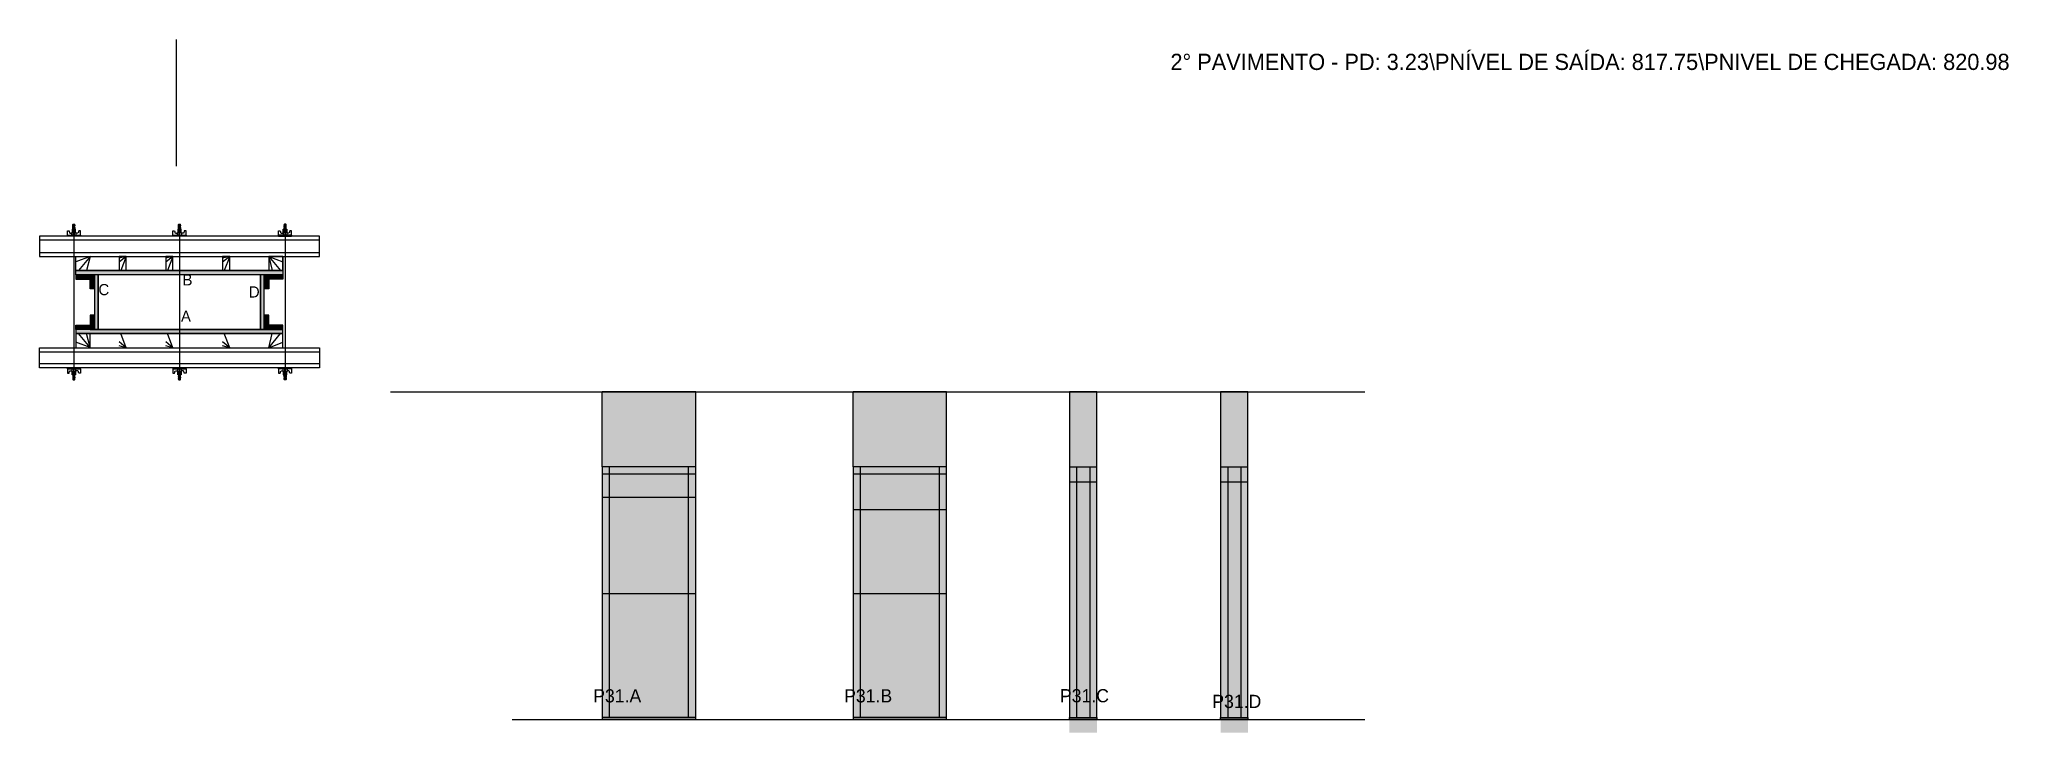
# Model space of a CAD drawing. Header units: metres. Extents: x 6666 to 8606, y 2779 to 3463.
import ezdxf

# ---------------------------------------------------------------- set-up
doc = ezdxf.new("R2010")
doc.units = ezdxf.units.M
for name, color, linetype in [('CHAPA', 7, 'Continuous'), ('COTA', 7, 'Continuous'), ('Hachura', 7, 'Continuous'), ('Madeira', 7, 'Continuous'), ('NOMENCLATURA', 7, 'Continuous'), ('Nível', 7, 'Continuous'), ('Painéis', 7, 'Continuous'), ('Perfil Metálico', 7, 'Continuous'), ('SARR_2.2x7', 7, 'Continuous'), ('SARRAFO', 7, 'Continuous'), ('Texto Seção', 7, 'Continuous'), ('TEXTO_GERAL', 7, 'Continuous')]:
    doc.layers.add(name, color=color, linetype=linetype)

msp = doc.modelspace()

# ---------------------------------------------------------------- hatches: boundary and pattern name
at = {"layer": 'COTA'}
h = msp.add_hatch(color=7, dxfattribs=at)
h.dxf.hatch_style = 1
h.paths.add_polyline_path([(7220.5, 3041.3), (7312.5, 3041.3), (7312.5, 3041.3), (7312.5, 3115.3), (7312.5, 3115.3), (7220.5, 3115.3), (7220.5, 3115.3), (7220.5, 3041.3)])
h = msp.add_hatch(color=7, dxfattribs=at)
h.dxf.hatch_style = 1
h.paths.add_polyline_path([(7467.7, 3041.3), (7559.7, 3041.3), (7559.7, 3041.3), (7559.7, 3115.3), (7559.7, 3115.3), (7467.7, 3115.3), (7467.7, 3115.3), (7467.7, 3041.3)])
h = msp.add_hatch(color=7, dxfattribs=at)
h.dxf.hatch_style = 1
h.paths.add_polyline_path([(7680.7, 3041.3), (7707.7, 3041.3), (7707.7, 3041.3), (7707.7, 3115.3), (7707.7, 3115.3), (7680.7, 3115.3), (7680.7, 3115.3), (7680.7, 3041.3)])
h = msp.add_hatch(color=7, dxfattribs=at)
h.dxf.hatch_style = 1
h.paths.add_polyline_path([(7856.6, 3115.3), (7829.6, 3115.3), (7829.6, 3115.3), (7829.6, 3041.3), (7829.6, 3041.3), (7856.6, 3041.3), (7856.6, 3041.3), (7856.6, 3115.3)])
at = {"layer": 'Hachura'}
h = msp.add_hatch(color=7, dxfattribs=at)
h.dxf.hatch_style = 1
h.paths.add_polyline_path([(6701.9, 3230.9), (6701.9, 3234.9), (6701.9, 3234.9), (6905.9, 3234.9), (6905.9, 3234.9), (6905.9, 3230.9), (6905.9, 3230.9), (6701.9, 3230.9)])
h = msp.add_hatch(color=7, dxfattribs=at)
h.dxf.hatch_style = 1
h.paths.add_polyline_path([(6701.9, 3230.9), (6701.9, 3234.9), (6701.9, 3234.9), (6905.9, 3234.9), (6905.9, 3234.9), (6905.9, 3230.9), (6905.9, 3230.9), (6701.9, 3230.9)])
h = msp.add_hatch(color=7, dxfattribs=at)
h.dxf.hatch_style = 1
h.paths.add_polyline_path([(6715.9, 3230.9), (6715.9, 3226.5), (6715.9, 3226.5), (6701.9, 3226.5), (6701.9, 3226.5), (6701.9, 3230.9), (6701.9, 3230.9), (6715.9, 3230.9)])
h = msp.add_hatch(color=7, dxfattribs=at)
h.dxf.hatch_style = 1
h.paths.add_polyline_path([(6720.3, 3230.9), (6715.9, 3230.9), (6715.9, 3230.9), (6715.9, 3216.9), (6715.9, 3216.9), (6720.3, 3216.9), (6720.3, 3216.9), (6720.3, 3230.9)])
h = msp.add_hatch(color=7, dxfattribs=at)
h.dxf.hatch_style = 1
h.paths.add_polyline_path([(6723.9, 3230.9), (6720.3, 3230.9), (6720.3, 3230.9), (6720.3, 3176.9), (6720.3, 3176.9), (6723.9, 3176.9), (6723.9, 3176.9), (6723.9, 3230.9)])
h = msp.add_hatch(color=7, dxfattribs=at)
h.dxf.hatch_style = 1
h.paths.add_polyline_path([(6723.9, 3230.9), (6720.3, 3230.9), (6720.3, 3230.9), (6720.3, 3176.9), (6720.3, 3176.9), (6723.9, 3176.9), (6723.9, 3176.9), (6723.9, 3230.9)])
h = msp.add_hatch(color=7, dxfattribs=at)
h.dxf.hatch_style = 1
h.paths.add_polyline_path([(6887.5, 3230.9), (6883.9, 3230.9), (6883.9, 3230.9), (6883.9, 3176.9), (6883.9, 3176.9), (6887.5, 3176.9), (6887.5, 3176.9), (6887.5, 3230.9)])
h = msp.add_hatch(color=7, dxfattribs=at)
h.dxf.hatch_style = 1
h.paths.add_polyline_path([(6887.5, 3230.9), (6883.9, 3230.9), (6883.9, 3230.9), (6883.9, 3176.9), (6883.9, 3176.9), (6887.5, 3176.9), (6887.5, 3176.9), (6887.5, 3230.9)])
h = msp.add_hatch(color=7, dxfattribs=at)
h.dxf.hatch_style = 1
h.paths.add_polyline_path([(6891.9, 3230.9), (6887.5, 3230.9), (6887.5, 3230.9), (6887.5, 3216.9), (6887.5, 3216.9), (6891.9, 3216.9), (6891.9, 3216.9), (6891.9, 3230.9)])
h = msp.add_hatch(color=7, dxfattribs=at)
h.dxf.hatch_style = 1
h.paths.add_polyline_path([(6891.9, 3230.9), (6891.9, 3226.5), (6891.9, 3226.5), (6905.9, 3226.5), (6905.9, 3226.5), (6905.9, 3230.9), (6905.9, 3230.9), (6891.9, 3230.9)])
h = msp.add_hatch(color=7, dxfattribs=at)
h.dxf.hatch_style = 1
h.paths.add_polyline_path([(6720.3, 3176.9), (6715.9, 3176.9), (6715.9, 3176.9), (6715.9, 3190.9), (6715.9, 3190.9), (6720.3, 3190.9), (6720.3, 3190.9), (6720.3, 3176.9)])
h = msp.add_hatch(color=7, dxfattribs=at)
h.dxf.hatch_style = 1
h.paths.add_polyline_path([(6891.9, 3176.9), (6887.5, 3176.9), (6887.5, 3176.9), (6887.5, 3190.9), (6887.5, 3190.9), (6891.9, 3190.9), (6891.9, 3190.9), (6891.9, 3176.9)])
h = msp.add_hatch(color=7, dxfattribs=at)
h.dxf.hatch_style = 1
h.paths.add_polyline_path([(6715.9, 3176.9), (6715.9, 3181.3), (6715.9, 3181.3), (6701.9, 3181.3), (6701.9, 3181.3), (6701.9, 3176.9), (6701.9, 3176.9), (6715.9, 3176.9)])
h = msp.add_hatch(color=7, dxfattribs=at)
h.dxf.hatch_style = 1
h.paths.add_polyline_path([(6701.9, 3176.9), (6701.9, 3172.9), (6701.9, 3172.9), (6905.9, 3172.9), (6905.9, 3172.9), (6905.9, 3176.9), (6905.9, 3176.9), (6701.9, 3176.9)])
h = msp.add_hatch(color=7, dxfattribs=at)
h.dxf.hatch_style = 1
h.paths.add_polyline_path([(6701.9, 3176.9), (6701.9, 3172.9), (6701.9, 3172.9), (6905.9, 3172.9), (6905.9, 3172.9), (6905.9, 3176.9), (6905.9, 3176.9), (6701.9, 3176.9)])
h = msp.add_hatch(color=7, dxfattribs=at)
h.dxf.hatch_style = 1
h.paths.add_polyline_path([(6891.9, 3176.9), (6891.9, 3181.3), (6891.9, 3181.3), (6905.9, 3181.3), (6905.9, 3181.3), (6905.9, 3176.9), (6905.9, 3176.9), (6891.9, 3176.9)])
h = msp.add_hatch(color=7, dxfattribs=at)
h.dxf.hatch_style = 1
h.paths.add_polyline_path([(7312.5, 3041.3), (7220.5, 3041.3), (7220.5, 3041.3), (7220.5, 3011.3), (7220.5, 3011.3), (7312.5, 3011.3), (7312.5, 3011.3), (7312.5, 3041.3)])
h = msp.add_hatch(color=7, dxfattribs=at)
h.dxf.hatch_style = 1
h.paths.add_polyline_path([(7559.7, 3041.3), (7467.7, 3041.3), (7467.7, 3041.3), (7467.7, 2999.3), (7467.7, 2999.3), (7559.7, 2999.3), (7559.7, 2999.3), (7559.7, 3041.3)])
h = msp.add_hatch(color=7, dxfattribs=at)
h.dxf.hatch_style = 1
h.paths.add_polyline_path([(7707.7, 2779.3), (7707.7, 3041.3), (7707.7, 3041.3), (7680.7, 3041.3), (7680.7, 3041.3), (7680.7, 2779.3), (7680.7, 2779.3), (7707.7, 2779.3), (7707.7, 2779.3)])
h = msp.add_hatch(color=7, dxfattribs=at)
h.dxf.hatch_style = 1
h.paths.add_polyline_path([(7856.6, 2779.3), (7856.6, 3041.3), (7856.6, 3041.3), (7829.6, 3041.3), (7829.6, 3041.3), (7829.6, 2779.3), (7829.6, 2779.3), (7856.6, 2779.3), (7856.6, 2779.3)])
h = msp.add_hatch(color=7, dxfattribs=at)
h.dxf.hatch_style = 1
h.paths.add_polyline_path([(7312.5, 2792.3), (7312.5, 3011.3), (7312.5, 3011.3), (7220.5, 3011.3), (7220.5, 3011.3), (7220.5, 2792.3), (7220.5, 2792.3), (7312.5, 2792.3)])
h = msp.add_hatch(color=7, dxfattribs=at)
h.dxf.hatch_style = 1
h.paths.add_polyline_path([(7559.7, 2792.3), (7559.7, 2999.3), (7559.7, 2999.3), (7467.7, 2999.3), (7467.7, 2999.3), (7467.7, 2792.3), (7467.7, 2792.3), (7559.7, 2792.3)])

# ---------------------------------------------------------------- linework, layer by layer
at = {"layer": 'CHAPA', "color": 7, "lineweight": 25}
for points in [[(6701.9, 3230.9), (6701.9, 3234.9), (6905.9, 3234.9), (6905.9, 3230.9)], [(6701.9, 3230.9), (6701.9, 3234.9), (6905.9, 3234.9), (6905.9, 3230.9)], [(6723.9, 3230.9), (6720.3, 3230.9), (6720.3, 3176.9), (6723.9, 3176.9)], [(6723.9, 3230.9), (6720.3, 3230.9), (6720.3, 3176.9), (6723.9, 3176.9)], [(6887.5, 3230.9), (6883.9, 3230.9), (6883.9, 3176.9), (6887.5, 3176.9)], [(6887.5, 3230.9), (6883.9, 3230.9), (6883.9, 3176.9), (6887.5, 3176.9)], [(6701.9, 3176.9), (6701.9, 3172.9), (6905.9, 3172.9), (6905.9, 3176.9)], [(6701.9, 3176.9), (6701.9, 3172.9), (6905.9, 3172.9), (6905.9, 3176.9)]]:
    msp.add_lwpolyline(points, close=True, dxfattribs=at)
at = {"layer": 'COTA', "color": 7, "lineweight": 25}
for p, q in [((7312.5, 3115.3), (7220.5, 3115.3)), ((7220.5, 3041.3), (7220.5, 3115.3)), ((7312.5, 3041.3), (7312.5, 3115.3)), ((7559.7, 3115.3), (7467.7, 3115.3)), ((7467.7, 3041.3), (7467.7, 3115.3)), ((7559.7, 3041.3), (7559.7, 3115.3))]:
    msp.add_line(p, q, dxfattribs=at)
for points in [[(7707.7, 3041.3), (7707.7, 3115.3), (7680.7, 3115.3), (7680.7, 3041.3)], [(7856.6, 3041.3), (7856.6, 3115.3), (7829.6, 3115.3), (7829.6, 3041.3)]]:
    msp.add_lwpolyline(points, dxfattribs=at)
at = {"layer": 'Defpoints', "color": 7, "lineweight": 25}
msp.add_line((6800.9, 3338), (6800.9, 3463), dxfattribs=at)
at = {"layer": 'Hachura', "color": 7, "lineweight": 25}
for p, q in [((6698.8, 3280), (6701, 3278.9)), ((6700.9, 3278.7), (6698.8, 3279.8)), ((6698.8, 3278.9), (6701, 3277.8)), ((6698.9, 3280.4), (6699.2, 3280.7)), ((6698.9, 3280.1), (6698.9, 3280.4)), ((6698.9, 3280.4), (6698.9, 3280.4)), ((6700.8, 3280.4), (6698.9, 3280.4)), ((6698.9, 3280.1), (6700.8, 3279.1)), ((6698.9, 3280.1), (6700.8, 3279.1)), ((6698.9, 3278.9), (6698.9, 3279.6)), ((6700.8, 3278.6), (6698.9, 3279.6)), ((6698.9, 3278.9), (6700.8, 3278)), ((6699.2, 3280.7), (6700.5, 3280.7)), ((6700.8, 3279.8), (6699.5, 3280.4)), ((6700.9, 3279.9), (6699.8, 3280.4)), ((6699.9, 3279.7), (6699.9, 3131.9)), ((6700.3, 3280.4), (6701, 3280.1)), ((6700.8, 3280.4), (6700.5, 3280.7)), ((6700.6, 3280.4), (6700.8, 3280.3)), ((6700.8, 3280.3), (6700.8, 3280.4)), ((6700.8, 3279.8), (6700.8, 3279.1)), ((6802.8, 3280), (6805, 3278.9)), ((6804.9, 3278.7), (6802.8, 3279.8)), ((6802.8, 3278.9), (6805, 3277.8)), ((6802.9, 3280.4), (6803.2, 3280.7)), ((6802.9, 3280.1), (6802.9, 3280.4)), ((6802.9, 3280.4), (6802.9, 3280.4)), ((6804.8, 3280.4), (6802.9, 3280.4)), ((6802.9, 3280.1), (6804.8, 3279.1)), ((6802.9, 3280.1), (6804.8, 3279.1)), ((6802.9, 3278.9), (6802.9, 3279.6)), ((6804.8, 3278.6), (6802.9, 3279.6)), ((6802.9, 3278.9), (6804.8, 3278)), ((6803.2, 3280.7), (6804.5, 3280.7)), ((6804.8, 3279.8), (6803.5, 3280.4)), ((6804.9, 3279.9), (6803.8, 3280.4)), ((6803.9, 3279.7), (6803.9, 3131.9)), ((6804.3, 3280.4), (6805, 3280.1)), ((6804.8, 3280.4), (6804.5, 3280.7)), ((6804.6, 3280.4), (6804.8, 3280.3)), ((6804.8, 3280.3), (6804.8, 3280.4)), ((6804.8, 3279.8), (6804.8, 3279.1)), ((6907.5, 3280.4), (6906.9, 3280.1)), ((6906.9, 3279.9), (6908, 3280.4)), ((6909, 3280), (6906.9, 3278.9)), ((6906.9, 3278.7), (6909.1, 3279.8)), ((6909, 3278.9), (6906.9, 3277.8)), ((6907, 3280.4), (6907.3, 3280.7)), ((6907.3, 3280.4), (6907, 3280.3)), ((6907, 3280.3), (6907, 3280.4)), ((6907, 3279.8), (6908.3, 3280.4)), ((6907, 3280.4), (6909, 3280.4)), ((6909, 3280.1), (6907, 3279.1)), ((6909, 3280.1), (6907, 3279.1)), ((6907, 3279.8), (6907, 3279.1)), ((6907, 3278.6), (6909, 3279.6)), ((6909, 3278.9), (6907, 3278)), ((6908.6, 3280.7), (6907.3, 3280.7)), ((6907.9, 3279.7), (6907.9, 3131.9)), ((6909, 3280.4), (6908.6, 3280.7)), ((6909, 3280.1), (6909, 3280.4)), ((6909, 3280.4), (6909, 3280.4)), ((6909, 3278.9), (6909, 3279.6)), ((6693.5, 3268.9), (6693.5, 3274.1)), ((6693.5, 3274.1), (6695.1, 3274.1)), ((6693.5, 3269.9), (6706.4, 3269.9)), ((6693.5, 3269.9), (6698.6, 3269.9)), ((6706.4, 3268.9), (6693.5, 3268.9)), ((6693.6, 3269.9), (6693.6, 3268.9)), ((6693.8, 3269.9), (6693.8, 3268.9)), ((6694.2, 3269.9), (6694.2, 3268.9)), ((6694.6, 3269.9), (6694.6, 3268.9)), ((6695.1, 3274.1), (6695.7, 3271.9)), ((6695.5, 3269.9), (6695.5, 3268.9)), ((6696, 3271.7), (6698, 3271.7)), ((6696.9, 3269.9), (6696.9, 3268.9)), ((6705.4, 3268.9), (6697.6, 3268.9)), ((6698, 3272.4), (6701.8, 3272.4)), ((6698, 3269.9), (6698, 3272.4)), ((6699.9, 3269.9), (6698, 3269.9)), ((6701.6, 3275.7), (6698.2, 3275.7)), ((6698.2, 3275.7), (6698.2, 3272.4)), ((6701.6, 3275.6), (6698.2, 3275.6)), ((6698.6, 3269.9), (6699.3, 3269.9)), ((6700.9, 3277.5), (6698.8, 3278.6)), ((6698.8, 3277.7), (6701, 3276.6)), ((6700.9, 3276.4), (6698.8, 3277.5)), ((6700, 3275.7), (6698.8, 3276.3)), ((6698.9, 3277.8), (6698.9, 3278.4)), ((6700.8, 3277.5), (6698.9, 3278.4)), ((6698.9, 3278.2), (6698.9, 3278.4)), ((6698.9, 3277.8), (6700.8, 3276.8)), ((6698.9, 3276.6), (6698.9, 3277.3)), ((6700.8, 3276.3), (6698.9, 3277.3)), ((6698.9, 3276.6), (6700.8, 3275.7)), ((6699.8, 3275.7), (6698.9, 3276.1)), ((6698.9, 3275.7), (6698.9, 3276.1)), ((6699, 3269.5), (6699, 3269.7)), ((6699, 3269.1), (6699, 3269.5)), ((6699.3, 3275.7), (6699.3, 3272.4)), ((6699.6, 3269.9), (6699.6, 3271.9)), ((6699.9, 3269.9), (6699.9, 3268.9)), ((6700.1, 3271.9), (6700.1, 3269.9)), ((6700.8, 3278), (6700.8, 3278.6)), ((6700.8, 3277.3), (6700.8, 3277.5)), ((6700.8, 3277.3), (6700.8, 3276.8)), ((6700.8, 3276.3), (6700.8, 3275.7)), ((6700.8, 3275.7), (6700.8, 3272.4)), ((6700.9, 3269.7), (6700.9, 3269.3)), ((6701.6, 3272.4), (6701.6, 3275.7)), ((6701.8, 3272.4), (6701.6, 3272.4)), ((6701.8, 3272.4), (6701.6, 3272.4)), ((6701.8, 3272.4), (6701.8, 3269.9)), ((6703.8, 3271.7), (6701.8, 3271.7)), ((6702.9, 3269.9), (6702.9, 3268.9)), ((6704.7, 3274.1), (6704.1, 3271.9)), ((6704.4, 3269.9), (6704.4, 3268.9)), ((6706.4, 3274.1), (6704.7, 3274.1)), ((6705.2, 3269.9), (6705.2, 3268.9)), ((6705.7, 3269.9), (6705.7, 3268.9)), ((6706, 3269.9), (6706, 3268.9)), ((6706.2, 3269.9), (6706.2, 3268.9)), ((6706.4, 3269.9), (6706.4, 3274.1)), ((6706.4, 3269.9), (6706.4, 3268.9)), ((6797.5, 3268.9), (6797.5, 3274.1)), ((6797.5, 3274.1), (6799.1, 3274.1)), ((6797.5, 3269.9), (6810.4, 3269.9)), ((6797.5, 3269.9), (6802.6, 3269.9)), ((6810.4, 3268.9), (6797.5, 3268.9)), ((6797.6, 3269.9), (6797.6, 3268.9)), ((6797.8, 3269.9), (6797.8, 3268.9)), ((6798.2, 3269.9), (6798.2, 3268.9)), ((6798.6, 3269.9), (6798.6, 3268.9)), ((6799.1, 3274.1), (6799.7, 3271.9)), ((6799.5, 3269.9), (6799.5, 3268.9)), ((6800, 3271.7), (6802, 3271.7)), ((6800.9, 3269.9), (6800.9, 3268.9)), ((6809.4, 3268.9), (6801.6, 3268.9)), ((6802, 3272.4), (6805.8, 3272.4)), ((6802, 3269.9), (6802, 3272.4)), ((6803.9, 3269.9), (6802, 3269.9)), ((6805.6, 3275.7), (6802.2, 3275.7)), ((6802.2, 3275.7), (6802.2, 3272.4)), ((6805.6, 3275.6), (6802.2, 3275.6)), ((6802.6, 3269.9), (6803.3, 3269.9)), ((6804.9, 3277.5), (6802.8, 3278.6)), ((6802.8, 3277.7), (6805, 3276.6)), ((6804.9, 3276.4), (6802.8, 3277.5)), ((6804, 3275.7), (6802.8, 3276.3)), ((6802.9, 3277.8), (6802.9, 3278.4)), ((6804.8, 3277.5), (6802.9, 3278.4)), ((6802.9, 3278.2), (6802.9, 3278.4)), ((6802.9, 3277.8), (6804.8, 3276.8)), ((6802.9, 3276.6), (6802.9, 3277.3)), ((6804.8, 3276.3), (6802.9, 3277.3)), ((6802.9, 3276.6), (6804.8, 3275.7)), ((6803.8, 3275.7), (6802.9, 3276.1)), ((6802.9, 3275.7), (6802.9, 3276.1)), ((6803, 3269.5), (6803, 3269.7)), ((6803, 3269.1), (6803, 3269.5)), ((6803.3, 3275.7), (6803.3, 3272.4)), ((6803.6, 3269.9), (6803.6, 3271.9)), ((6803.9, 3269.9), (6803.9, 3268.9)), ((6804.1, 3271.9), (6804.1, 3269.9)), ((6804.8, 3278), (6804.8, 3278.6)), ((6804.8, 3277.3), (6804.8, 3277.5)), ((6804.8, 3277.3), (6804.8, 3276.8)), ((6804.8, 3276.3), (6804.8, 3275.7)), ((6804.8, 3275.7), (6804.8, 3272.4)), ((6804.9, 3269.7), (6804.9, 3269.3)), ((6805.6, 3272.4), (6805.6, 3275.7)), ((6805.8, 3272.4), (6805.6, 3272.4)), ((6805.8, 3272.4), (6805.6, 3272.4)), ((6805.8, 3272.4), (6805.8, 3269.9)), ((6807.8, 3271.7), (6805.8, 3271.7)), ((6806.9, 3269.9), (6806.9, 3268.9)), ((6808.7, 3274.1), (6808.1, 3271.9)), ((6808.4, 3269.9), (6808.4, 3268.9)), ((6810.4, 3274.1), (6808.7, 3274.1)), ((6809.2, 3269.9), (6809.2, 3268.9)), ((6809.7, 3269.9), (6809.7, 3268.9)), ((6810, 3269.9), (6810, 3268.9)), ((6810.2, 3269.9), (6810.2, 3268.9)), ((6810.4, 3269.9), (6810.4, 3274.1)), ((6810.4, 3269.9), (6810.4, 3268.9)), ((6901.5, 3269.9), (6901.5, 3274.1)), ((6901.5, 3274.1), (6903.1, 3274.1)), ((6914.4, 3269.9), (6901.5, 3269.9)), ((6901.5, 3269.9), (6901.5, 3268.9)), ((6901.5, 3268.9), (6914.4, 3268.9)), ((6901.6, 3269.9), (6901.6, 3268.9)), ((6901.8, 3269.9), (6901.8, 3268.9)), ((6902.2, 3269.9), (6902.2, 3268.9)), ((6902.4, 3268.9), (6910.2, 3268.9)), ((6902.6, 3269.9), (6902.6, 3268.9)), ((6903.1, 3274.1), (6903.7, 3271.9)), ((6903.5, 3269.9), (6903.5, 3268.9)), ((6904, 3271.7), (6906, 3271.7)), ((6904.9, 3269.9), (6904.9, 3268.9)), ((6909.9, 3272.4), (6906, 3272.4)), ((6906, 3272.4), (6906, 3269.9)), ((6906, 3272.4), (6906.2, 3272.4)), ((6906, 3272.4), (6906.2, 3272.4)), ((6906.2, 3275.7), (6909.6, 3275.7)), ((6906.2, 3272.4), (6906.2, 3275.7)), ((6906.2, 3275.6), (6909.6, 3275.6)), ((6906.9, 3277.5), (6909.1, 3278.6)), ((6909, 3277.7), (6906.9, 3276.6)), ((6906.9, 3276.4), (6909.1, 3277.5)), ((6906.9, 3269.7), (6906.9, 3269.3)), ((6907, 3278), (6907, 3278.6)), ((6907, 3277.5), (6909, 3278.4)), ((6909, 3277.8), (6907, 3276.8)), ((6907, 3277.3), (6907, 3277.5)), ((6907, 3277.3), (6907, 3276.8)), ((6907, 3276.3), (6909, 3277.3)), ((6909, 3276.6), (6907, 3275.7)), ((6907, 3276.3), (6907, 3275.7)), ((6907, 3275.7), (6907, 3272.4)), ((6907.7, 3271.9), (6907.7, 3269.9)), ((6907.8, 3275.7), (6909.1, 3276.3)), ((6907.9, 3269.9), (6909.9, 3269.9)), ((6907.9, 3269.9), (6907.9, 3268.9)), ((6908, 3275.7), (6909, 3276.1)), ((6908.2, 3269.9), (6908.2, 3271.9)), ((6908.6, 3275.7), (6908.6, 3272.4)), ((6909.2, 3269.9), (6908.6, 3269.9)), ((6908.9, 3269.5), (6908.9, 3269.7)), ((6908.9, 3269.1), (6908.9, 3269.5)), ((6909, 3277.8), (6909, 3278.4)), ((6909, 3278.2), (6909, 3278.4)), ((6909, 3276.6), (6909, 3277.3)), ((6909, 3275.7), (6909, 3276.1)), ((6914.4, 3269.9), (6909.2, 3269.9)), ((6909.6, 3275.7), (6909.6, 3272.4)), ((6909.9, 3269.9), (6909.9, 3272.4)), ((6911.8, 3271.7), (6909.9, 3271.7)), ((6911, 3269.9), (6911, 3268.9)), ((6912.7, 3274.1), (6912.1, 3271.9)), ((6912.4, 3269.9), (6912.4, 3268.9)), ((6914.4, 3274.1), (6912.7, 3274.1)), ((6913.2, 3269.9), (6913.2, 3268.9)), ((6913.7, 3269.9), (6913.7, 3268.9)), ((6914, 3269.9), (6914, 3268.9)), ((6914.2, 3269.9), (6914.2, 3268.9)), ((6914.4, 3268.9), (6914.4, 3274.1)), ((6706.4, 3138.9), (6693.5, 3138.9)), ((6693.5, 3138.9), (6693.5, 3133.8)), ((6693.5, 3138), (6706.4, 3138)), ((6693.5, 3138), (6698.6, 3138)), ((6693.5, 3133.8), (6695.1, 3133.8)), ((6693.6, 3138), (6693.6, 3139)), ((6693.8, 3138), (6693.8, 3139)), ((6694.2, 3138), (6694.2, 3139)), ((6694.6, 3138), (6694.6, 3139)), ((6695.1, 3133.8), (6695.7, 3136)), ((6695.5, 3138), (6695.5, 3139)), ((6696, 3136.2), (6698, 3136.2)), ((6696.9, 3138), (6696.9, 3139)), ((6705.4, 3138.9), (6697.6, 3138.9)), ((6699.9, 3138), (6698, 3138)), ((6698, 3138), (6698, 3135.5)), ((6698, 3135.5), (6701.8, 3135.5)), ((6698.2, 3132.2), (6698.2, 3135.5)), ((6701.6, 3132.3), (6698.2, 3132.3)), ((6701.6, 3132.2), (6698.2, 3132.2)), ((6698.6, 3138), (6699.3, 3138)), ((6700, 3132.2), (6698.8, 3131.6)), ((6700.9, 3131.5), (6698.8, 3130.4)), ((6698.8, 3130.2), (6701, 3131.3)), ((6700.9, 3130.4), (6698.8, 3129.3)), ((6698.8, 3129), (6701, 3130.1)), ((6700.9, 3129.2), (6698.8, 3128.1)), ((6698.8, 3127.9), (6701, 3129)), ((6698.9, 3131.3), (6700.8, 3132.2)), ((6699.8, 3132.2), (6698.9, 3131.8)), ((6698.9, 3132.2), (6698.9, 3131.8)), ((6700.8, 3131.6), (6698.9, 3130.6)), ((6698.9, 3131.3), (6698.9, 3130.6)), ((6698.9, 3130.1), (6700.8, 3131.1)), ((6700.8, 3130.4), (6698.9, 3129.5)), ((6698.9, 3130.1), (6698.9, 3129.5)), ((6698.9, 3129), (6700.8, 3129.9)), ((6698.9, 3129.7), (6698.9, 3129.5)), ((6700.8, 3129.3), (6698.9, 3128.3)), ((6698.9, 3129), (6698.9, 3128.3)), ((6698.9, 3127.8), (6700.8, 3128.8)), ((6698.9, 3127.8), (6700.8, 3128.8)), ((6698.9, 3127.8), (6698.9, 3127.5)), ((6698.9, 3127.5), (6698.9, 3127.5)), ((6698.9, 3127.5), (6699.2, 3127.1)), ((6700.8, 3127.5), (6698.9, 3127.5)), ((6699, 3138.8), (6699, 3138.4)), ((6699, 3138.4), (6699, 3138.2)), ((6699.2, 3127.1), (6700.5, 3127.1)), ((6699.3, 3132.2), (6699.3, 3135.5)), ((6700.8, 3128.1), (6699.5, 3127.5)), ((6699.6, 3138), (6699.6, 3136)), ((6700.9, 3128), (6699.8, 3127.5)), ((6699.9, 3138), (6699.9, 3138.9)), ((6700.1, 3136), (6700.1, 3138)), ((6700.3, 3127.5), (6701, 3127.8)), ((6700.8, 3127.5), (6700.5, 3127.1)), ((6700.6, 3127.5), (6700.8, 3127.6)), ((6700.8, 3132.2), (6700.8, 3135.5)), ((6700.8, 3131.6), (6700.8, 3132.2)), ((6700.8, 3130.6), (6700.8, 3131.1)), ((6700.8, 3130.6), (6700.8, 3130.4)), ((6700.8, 3129.9), (6700.8, 3129.3)), ((6700.8, 3128.1), (6700.8, 3128.8)), ((6700.8, 3127.6), (6700.8, 3127.5)), ((6700.9, 3138.2), (6700.9, 3138.6)), ((6701.6, 3135.5), (6701.6, 3132.2)), ((6701.8, 3135.5), (6701.6, 3135.5)), ((6701.8, 3135.5), (6701.6, 3135.5)), ((6703.8, 3136.2), (6701.8, 3136.2)), ((6701.8, 3135.5), (6701.8, 3138)), ((6702.9, 3138), (6702.9, 3138.9)), ((6704.7, 3133.8), (6704.1, 3136)), ((6704.4, 3138), (6704.4, 3139)), ((6706.4, 3133.8), (6704.7, 3133.8)), ((6705.2, 3138), (6705.2, 3139)), ((6705.7, 3138), (6705.7, 3139)), ((6706, 3138), (6706, 3139)), ((6706.2, 3138), (6706.2, 3139)), ((6706.4, 3138), (6706.4, 3138.9)), ((6706.4, 3138), (6706.4, 3133.8)), ((6810.4, 3138.9), (6797.5, 3138.9)), ((6797.5, 3138.9), (6797.5, 3133.8)), ((6797.5, 3138), (6810.4, 3138)), ((6797.5, 3138), (6802.6, 3138)), ((6797.5, 3133.8), (6799.1, 3133.8)), ((6797.6, 3138), (6797.6, 3139)), ((6797.8, 3138), (6797.8, 3139)), ((6798.2, 3138), (6798.2, 3139)), ((6798.6, 3138), (6798.6, 3139)), ((6799.1, 3133.8), (6799.7, 3136)), ((6799.5, 3138), (6799.5, 3139)), ((6800, 3136.2), (6802, 3136.2)), ((6800.9, 3138), (6800.9, 3139)), ((6809.4, 3138.9), (6801.6, 3138.9)), ((6803.9, 3138), (6802, 3138)), ((6802, 3138), (6802, 3135.5)), ((6802, 3135.5), (6805.8, 3135.5)), ((6802.2, 3132.2), (6802.2, 3135.5)), ((6805.6, 3132.3), (6802.2, 3132.3)), ((6805.6, 3132.2), (6802.2, 3132.2)), ((6802.6, 3138), (6803.3, 3138)), ((6804, 3132.2), (6802.8, 3131.6)), ((6804.9, 3131.5), (6802.8, 3130.4)), ((6802.8, 3130.2), (6805, 3131.3)), ((6804.9, 3130.4), (6802.8, 3129.3)), ((6802.8, 3129), (6805, 3130.1)), ((6804.9, 3129.2), (6802.8, 3128.1)), ((6802.8, 3127.9), (6805, 3129)), ((6802.9, 3131.3), (6804.8, 3132.2)), ((6803.8, 3132.2), (6802.9, 3131.8)), ((6802.9, 3132.2), (6802.9, 3131.8)), ((6804.8, 3131.6), (6802.9, 3130.6)), ((6802.9, 3131.3), (6802.9, 3130.6)), ((6802.9, 3130.1), (6804.8, 3131.1)), ((6804.8, 3130.4), (6802.9, 3129.5)), ((6802.9, 3130.1), (6802.9, 3129.5)), ((6802.9, 3129), (6804.8, 3129.9)), ((6802.9, 3129.7), (6802.9, 3129.5)), ((6804.8, 3129.3), (6802.9, 3128.3)), ((6802.9, 3129), (6802.9, 3128.3)), ((6802.9, 3127.8), (6804.8, 3128.8)), ((6802.9, 3127.8), (6804.8, 3128.8)), ((6802.9, 3127.8), (6802.9, 3127.5)), ((6802.9, 3127.5), (6802.9, 3127.5)), ((6802.9, 3127.5), (6803.2, 3127.1)), ((6804.8, 3127.5), (6802.9, 3127.5)), ((6803, 3138.8), (6803, 3138.4)), ((6803, 3138.4), (6803, 3138.2)), ((6803.2, 3127.1), (6804.5, 3127.1)), ((6803.3, 3132.2), (6803.3, 3135.5)), ((6804.8, 3128.1), (6803.5, 3127.5)), ((6803.6, 3138), (6803.6, 3136)), ((6804.9, 3128), (6803.8, 3127.5)), ((6803.9, 3138), (6803.9, 3138.9)), ((6804.1, 3136), (6804.1, 3138)), ((6804.3, 3127.5), (6805, 3127.8)), ((6804.8, 3127.5), (6804.5, 3127.1)), ((6804.6, 3127.5), (6804.8, 3127.6)), ((6804.8, 3132.2), (6804.8, 3135.5)), ((6804.8, 3131.6), (6804.8, 3132.2)), ((6804.8, 3130.6), (6804.8, 3131.1)), ((6804.8, 3130.6), (6804.8, 3130.4)), ((6804.8, 3129.9), (6804.8, 3129.3)), ((6804.8, 3128.1), (6804.8, 3128.8)), ((6804.8, 3127.6), (6804.8, 3127.5)), ((6804.9, 3138.2), (6804.9, 3138.6)), ((6805.6, 3135.5), (6805.6, 3132.2)), ((6805.8, 3135.5), (6805.6, 3135.5)), ((6805.8, 3135.5), (6805.6, 3135.5)), ((6807.8, 3136.2), (6805.8, 3136.2)), ((6805.8, 3135.5), (6805.8, 3138)), ((6806.9, 3138), (6806.9, 3138.9)), ((6808.7, 3133.8), (6808.1, 3136)), ((6808.4, 3138), (6808.4, 3139)), ((6810.4, 3133.8), (6808.7, 3133.8)), ((6809.2, 3138), (6809.2, 3139)), ((6809.7, 3138), (6809.7, 3139)), ((6810, 3138), (6810, 3139)), ((6810.2, 3138), (6810.2, 3139)), ((6810.4, 3138), (6810.4, 3138.9)), ((6810.4, 3138), (6810.4, 3133.8)), ((6901.5, 3138.9), (6914.4, 3138.9)), ((6901.5, 3138), (6901.5, 3138.9)), ((6914.4, 3138), (6901.5, 3138)), ((6901.5, 3138), (6901.5, 3133.8)), ((6901.5, 3133.8), (6903.1, 3133.8)), ((6901.6, 3138), (6901.6, 3139)), ((6901.8, 3138), (6901.8, 3139)), ((6902.2, 3138), (6902.2, 3139)), ((6902.4, 3138.9), (6910.2, 3138.9)), ((6902.6, 3138), (6902.6, 3139)), ((6903.1, 3133.8), (6903.7, 3136)), ((6903.5, 3138), (6903.5, 3139)), ((6904, 3136.2), (6906, 3136.2)), ((6904.9, 3138), (6904.9, 3138.9)), ((6906, 3135.5), (6906, 3138)), ((6909.9, 3135.5), (6906, 3135.5)), ((6906, 3135.5), (6906.2, 3135.5)), ((6906, 3135.5), (6906.2, 3135.5)), ((6906.2, 3135.5), (6906.2, 3132.2)), ((6906.2, 3132.3), (6909.6, 3132.3)), ((6906.2, 3132.2), (6909.6, 3132.2)), ((6906.9, 3138.2), (6906.9, 3138.6)), ((6906.9, 3131.5), (6909.1, 3130.4)), ((6909, 3130.2), (6906.9, 3131.3)), ((6906.9, 3130.4), (6909.1, 3129.3)), ((6909, 3129), (6906.9, 3130.1)), ((6906.9, 3129.2), (6909.1, 3128.1)), ((6909, 3127.9), (6906.9, 3129)), ((6906.9, 3128), (6908, 3127.5)), ((6907.5, 3127.5), (6906.9, 3127.8)), ((6907, 3132.2), (6907, 3135.5)), ((6907, 3131.6), (6907, 3132.2)), ((6909, 3131.3), (6907, 3132.2)), ((6907, 3131.6), (6909, 3130.6)), ((6907, 3130.6), (6907, 3131.1)), ((6909, 3130.1), (6907, 3131.1)), ((6907, 3130.6), (6907, 3130.4)), ((6907, 3130.4), (6909, 3129.5)), ((6907, 3129.9), (6907, 3129.3)), ((6909, 3129), (6907, 3129.9)), ((6907, 3129.3), (6909, 3128.3)), ((6909, 3127.8), (6907, 3128.8)), ((6907, 3128.1), (6907, 3128.8)), ((6909, 3127.8), (6907, 3128.8)), ((6907, 3128.1), (6908.3, 3127.5)), ((6907.3, 3127.5), (6907, 3127.6)), ((6907, 3127.6), (6907, 3127.5)), ((6907, 3127.5), (6907.3, 3127.1)), ((6907, 3127.5), (6909, 3127.5)), ((6908.6, 3127.1), (6907.3, 3127.1)), ((6907.7, 3136), (6907.7, 3138)), ((6907.8, 3132.2), (6909.1, 3131.6)), ((6907.9, 3138), (6907.9, 3138.9)), ((6907.9, 3138), (6909.9, 3138)), ((6908, 3132.2), (6909, 3131.8)), ((6908.2, 3138), (6908.2, 3136)), ((6909.2, 3138), (6908.6, 3138)), ((6908.6, 3132.2), (6908.6, 3135.5)), ((6909, 3127.5), (6908.6, 3127.1)), ((6908.9, 3138.8), (6908.9, 3138.4)), ((6908.9, 3138.4), (6908.9, 3138.2)), ((6909, 3132.2), (6909, 3131.8)), ((6909, 3131.3), (6909, 3130.6)), ((6909, 3130.1), (6909, 3129.5)), ((6909, 3129.7), (6909, 3129.5)), ((6909, 3129), (6909, 3128.3)), ((6909, 3127.8), (6909, 3127.5)), ((6909, 3127.5), (6909, 3127.5)), ((6914.4, 3138), (6909.2, 3138)), ((6909.6, 3132.2), (6909.6, 3135.5)), ((6909.9, 3138), (6909.9, 3135.5)), ((6911.8, 3136.2), (6909.9, 3136.2)), ((6911, 3138), (6911, 3139)), ((6912.7, 3133.8), (6912.1, 3136)), ((6912.4, 3138), (6912.4, 3139)), ((6914.4, 3133.8), (6912.7, 3133.8)), ((6913.2, 3138), (6913.2, 3139)), ((6913.7, 3138), (6913.7, 3139)), ((6914, 3138), (6914, 3139)), ((6914.2, 3138), (6914.2, 3139)), ((6914.4, 3138.9), (6914.4, 3133.8))]:
    msp.add_line(p, q, dxfattribs=at)
at = {"layer": 'Madeira', "color": 7, "lineweight": 25}
for p, q in [((6715.9, 3248.9), (6701.9, 3243.5)), ((6715.9, 3248.9), (6704.4, 3235)), ((6715.9, 3248.9), (6712.4, 3234.9)), ((6751.4, 3249), (6744.4, 3243.2)), ((6751.4, 3249), (6744.4, 3247.2)), ((6751.4, 3249), (6746, 3235)), ((6797.4, 3249), (6790.4, 3243.2)), ((6797.4, 3249), (6790.4, 3247.2)), ((6797.4, 3249), (6792, 3235)), ((6853.4, 3249), (6846.4, 3243.2)), ((6853.4, 3249), (6846.4, 3247.2)), ((6853.4, 3249), (6848, 3235)), ((6891.9, 3249), (6903.4, 3235)), ((6891.9, 3249), (6895.4, 3235)), ((6891.9, 3249), (6905.9, 3243.5)), ((6715.9, 3159), (6701.9, 3164.4)), ((6715.9, 3159), (6704.4, 3172.9)), ((6715.9, 3159), (6712.4, 3172.9)), ((6751.4, 3158.9), (6744.4, 3164.7)), ((6751.4, 3158.9), (6746, 3172.9)), ((6797.4, 3158.9), (6790.4, 3164.7)), ((6797.4, 3158.9), (6792, 3172.9)), ((6853.4, 3158.9), (6846.4, 3164.7)), ((6853.4, 3158.9), (6848, 3172.9)), ((6891.9, 3158.9), (6903.4, 3172.9)), ((6891.9, 3158.9), (6895.4, 3172.9)), ((6891.9, 3158.9), (6905.9, 3164.4)), ((6751.4, 3158.9), (6744.4, 3160.7)), ((6797.4, 3158.9), (6790.4, 3160.7)), ((6853.4, 3158.9), (6846.4, 3160.7))]:
    msp.add_line(p, q, dxfattribs=at)
for points in [[(6905.9, 3249), (6905.9, 3235), (6701.9, 3235), (6701.9, 3249)], [(6751.4, 3249), (6744.4, 3249), (6744.4, 3235), (6751.4, 3235)], [(6797.4, 3249), (6790.4, 3249), (6790.4, 3235), (6797.4, 3235)], [(6853.4, 3249), (6846.4, 3249), (6846.4, 3235), (6853.4, 3235)], [(6891.9, 3249), (6891.9, 3235), (6905.9, 3234.9), (6905.9, 3248.9)], [(6715.9, 3159), (6715.9, 3173), (6701.9, 3172.9), (6701.9, 3158.9)], [(6905.9, 3158.9), (6905.9, 3172.9), (6701.9, 3172.9), (6701.9, 3158.9)]]:
    msp.add_lwpolyline(points, close=True, dxfattribs=at)
at = {"layer": 'Nível', "color": 7, "lineweight": 25}
for p, q in [((7011.9, 3115.3), (7971.7, 3115.3)), ((7131.8, 2792.3), (7971.7, 2792.3))]:
    msp.add_line(p, q, dxfattribs=at)
at = {"layer": 'Painéis', "color": 7, "lineweight": 25}
for p, q in [((7220.5, 3041.3), (7220.5, 2792.3)), ((7312.5, 3041.3), (7220.5, 3041.3)), ((7312.5, 2792.3), (7312.5, 3041.3)), ((7467.7, 3041.3), (7467.7, 2792.3)), ((7559.7, 3041.3), (7467.7, 3041.3)), ((7559.7, 2792.3), (7559.7, 3041.3)), ((7680.7, 3041.3), (7680.7, 2794.3)), ((7680.7, 3041.3), (7707.7, 3041.3)), ((7707.7, 2794.3), (7707.7, 3041.3)), ((7829.6, 3041.3), (7829.6, 2794.3)), ((7829.6, 3041.3), (7856.6, 3041.3)), ((7856.6, 2794.3), (7856.6, 3041.3)), ((7312.5, 3011.3), (7220.5, 3011.3)), ((7707.7, 3026.3), (7680.7, 3026.3)), ((7856.6, 3026.3), (7829.6, 3026.3)), ((7467.7, 2999.3), (7559.7, 2999.3)), ((7312.5, 2916.3), (7220.5, 2916.3)), ((7559.7, 2916.3), (7467.7, 2916.3)), ((7220.5, 2794.3), (7312.5, 2794.3)), ((7467.7, 2794.3), (7559.7, 2794.3)), ((7680.7, 2794.3), (7707.7, 2794.3)), ((7829.6, 2794.3), (7856.6, 2794.3))]:
    msp.add_line(p, q, dxfattribs=at)
for points in [[(6883.9, 3176.9), (6883.9, 3230.9), (6723.9, 3230.9), (6723.9, 3176.9)], [(7312.5, 2794.3), (7220.5, 2794.3), (7220.5, 2792.3), (7312.5, 2792.3)], [(7559.7, 2794.3), (7467.7, 2794.3), (7467.7, 2792.3), (7559.7, 2792.3)], [(7680.7, 2794.3), (7707.7, 2794.3), (7707.7, 2792.3), (7680.7, 2792.3)], [(7829.6, 2794.3), (7856.6, 2794.3), (7856.6, 2792.3), (7829.6, 2792.3)]]:
    msp.add_lwpolyline(points, close=True, dxfattribs=at)
at = {"layer": 'Perfil Metálico', "color": 7, "lineweight": 25}
for points in [[(6665.9, 3268.9), (6665.9, 3248.9), (6941.9, 3248.9), (6941.9, 3268.9)], [(6941.9, 3252.9), (6941.9, 3264.9), (6665.9, 3264.9), (6665.9, 3252.9)], [(6665.9, 3138.9), (6665.9, 3158.9), (6941.9, 3158.9), (6941.9, 3138.9)], [(6941.9, 3154.9), (6941.9, 3142.9), (6665.9, 3142.9), (6665.9, 3154.9)]]:
    msp.add_lwpolyline(points, close=True, dxfattribs=at)
at = {"layer": 'SARR_2.2x7', "color": 7, "lineweight": 25}
for p, q in [((7312.5, 3034.3), (7220.5, 3034.3)), ((7227.5, 2916.3), (7227.5, 3041.3)), ((7305.5, 2916.3), (7305.5, 3041.3)), ((7559.7, 3034.3), (7467.7, 3034.3)), ((7474.7, 2999.3), (7474.7, 3041.3)), ((7552.7, 2999.3), (7552.7, 3041.3)), ((7687.7, 3041.3), (7687.7, 3026.3)), ((7700.7, 3041.3), (7700.7, 3026.3)), ((7836.6, 3041.3), (7836.6, 3026.3)), ((7849.6, 3041.3), (7849.6, 3026.3)), ((7687.7, 3026.3), (7687.7, 2794.3)), ((7700.7, 3026.3), (7700.7, 2794.3)), ((7836.6, 3026.3), (7836.6, 2794.3)), ((7849.6, 3026.3), (7849.6, 2794.3)), ((7474.7, 2916.3), (7474.7, 2999.3)), ((7552.7, 2916.3), (7552.7, 2999.3)), ((7227.5, 2794.3), (7227.5, 2916.3)), ((7305.5, 2794.3), (7305.5, 2916.3)), ((7474.7, 2794.3), (7474.7, 2916.3)), ((7552.7, 2794.3), (7552.7, 2916.3)), ((7227.5, 2794.3), (7227.5, 2794.3)), ((7305.5, 2794.3), (7305.5, 2794.3)), ((7474.7, 2794.3), (7474.7, 2794.3)), ((7552.7, 2794.3), (7552.7, 2794.3))]:
    msp.add_line(p, q, dxfattribs=at)
at = {"layer": 'SARRAFO', "color": 7, "lineweight": 25}
for points in [[(6701.9, 3226.5), (6715.9, 3226.5), (6715.9, 3230.9), (6701.9, 3230.9)], [(6715.9, 3216.9), (6715.9, 3230.9), (6720.3, 3230.9), (6720.3, 3216.9)], [(6887.5, 3216.9), (6887.5, 3230.9), (6891.9, 3230.9), (6891.9, 3216.9)], [(6905.9, 3226.5), (6891.9, 3226.5), (6891.9, 3230.9), (6905.9, 3230.9)], [(6715.9, 3190.9), (6715.9, 3176.9), (6720.3, 3176.9), (6720.3, 3190.9)], [(6887.5, 3190.9), (6887.5, 3176.9), (6891.9, 3176.9), (6891.9, 3190.9)], [(6701.9, 3181.3), (6715.9, 3181.3), (6715.9, 3176.9), (6701.9, 3176.9)], [(6905.9, 3181.3), (6891.9, 3181.3), (6891.9, 3176.9), (6905.9, 3176.9)]]:
    msp.add_lwpolyline(points, close=True, dxfattribs=at)

# ---------------------------------------------------------------- texts
at = {"layer": 'NOMENCLATURA', "color": 7, "lineweight": 25}
msp.add_text('2° PAVIMENTO - PD: 3.23\\PNÍVEL DE SAÍDA: 817.75\\PNIVEL DE CHEGADA: 820.98', height=16, dxfattribs=at).set_placement((7780.2, 3432.8))
at = {"layer": 'Texto Seção', "color": 7, "lineweight": 25}
for s, p in [('P31.A', (7211.5, 2809.1)), ('P31.B', (7458.7, 2809.1)), ('P31.C', (7671.3, 2809.2)), ('P31.D', (7821.4, 2803.6))]:
    msp.add_text(s, height=13, dxfattribs=at).set_placement(p)
at = {"layer": 'TEXTO_GERAL', "color": 7, "lineweight": 25}
for s, p in [('C', (6724.1, 3210.7)), ('B', (6806.9, 3220.3)), ('D', (6872.3, 3208.4)), ('A', (6805.4, 3184.5))]:
    msp.add_text(s, height=11, dxfattribs=at).set_placement(p)

doc.saveas('drawing.dxf')
